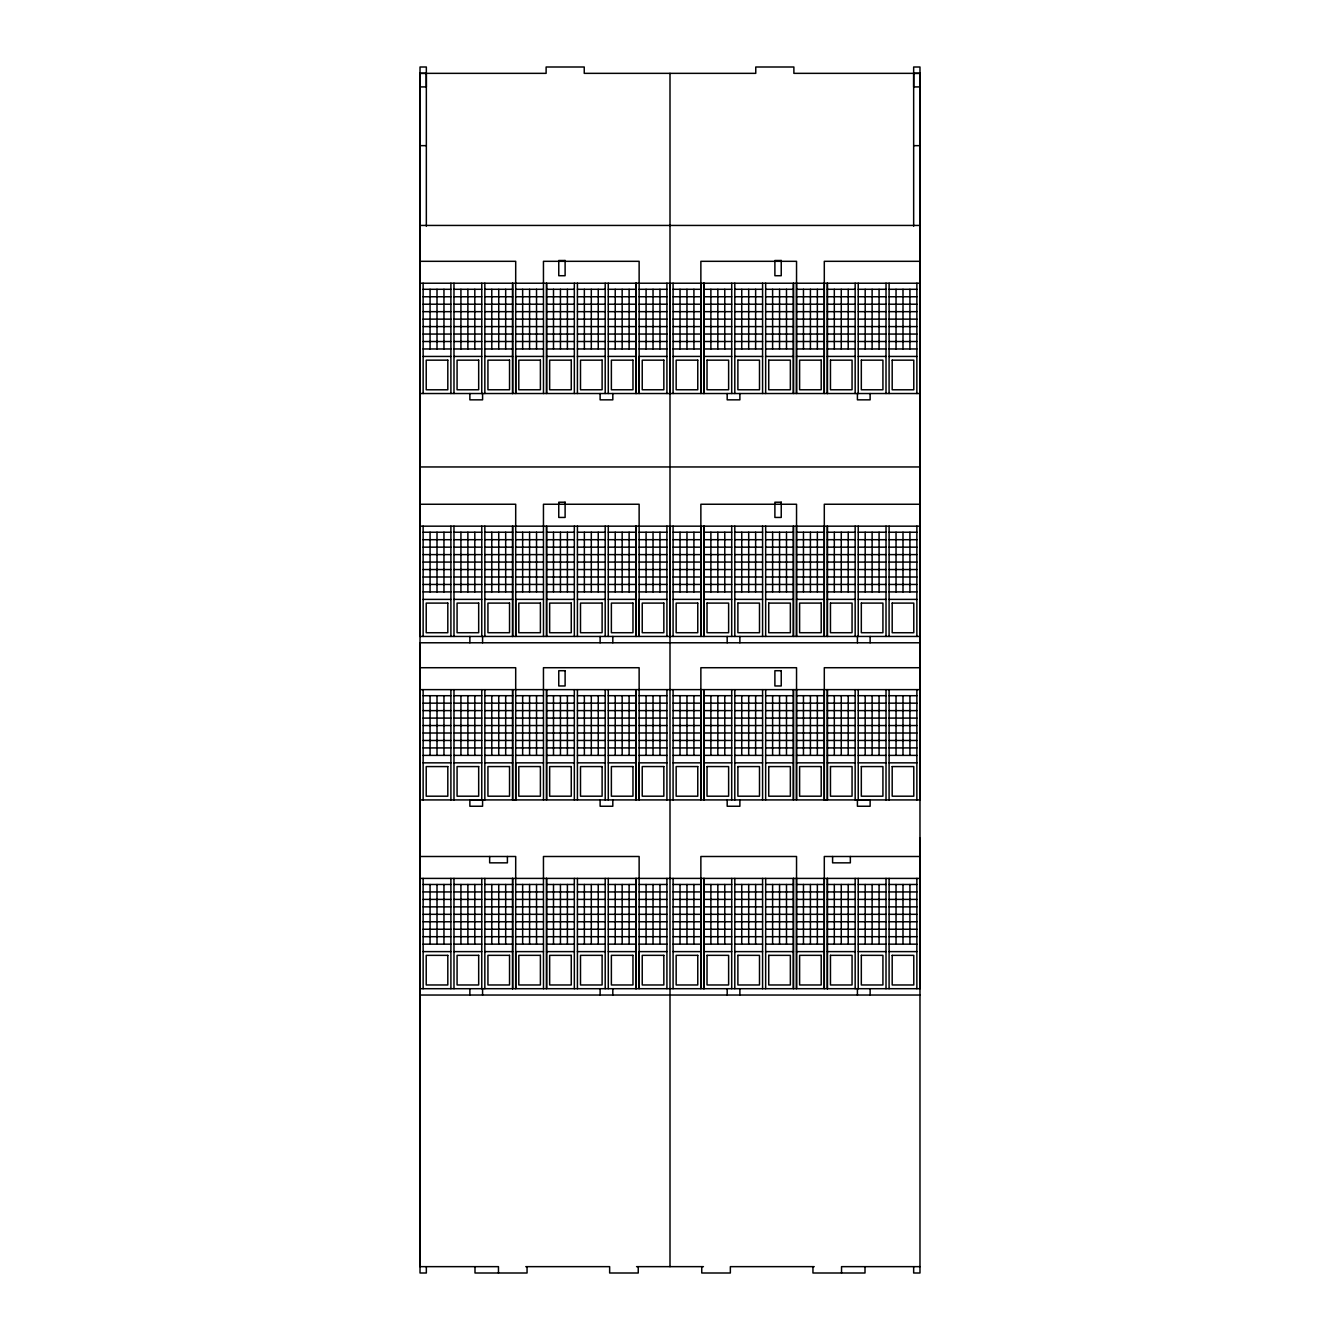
<?xml version="1.0" encoding="UTF-8"?>
<svg xmlns="http://www.w3.org/2000/svg" width="1340" height="1340" viewBox="0 0 1340 1340"><rect width="100%" height="100%" fill="white"/><g stroke="black" fill="none" stroke-linecap="round" stroke-linejoin="round"><path stroke-width="1.5" d="M426.338 145.658L420.023 145.658L420.006 73.348L546.117 73.348L546.117 67L584.24 67L584.24 73.348L755.76 73.348L755.76 67L793.883 67L793.883 73.348L919.977 73.348L919.96 393.524L420.04 393.524L420.023 157.299M420.023 429.42L420.023 474.092M420.023 364.128L420.023 322.036L420.023 634.088M420.023 227.75L420.023 84.805M420.023 198.153L420.023 144.62M420.023 350.209L420.023 309.356M512.617 799.913L512.617 689.631L512.634 799.913L827.383 799.913L827.383 689.631L827.383 799.913M420.04 799.93L515.716 799.913L515.699 762.845L543.487 762.845M670 636.45L670 526.151M670 393.508L670 283.209M710.887 944.147L710.887 884.467M710.887 755.375L710.887 695.694M710.887 591.912L710.887 532.231M710.887 348.97L710.887 289.289M717.821 755.375L717.838 695.694M717.821 591.912L717.838 532.231M717.821 348.97L717.838 289.289M717.821 944.147L717.838 884.467M724.773 944.147L724.773 884.467M724.773 755.375L724.773 695.694M724.773 591.912L724.773 532.231M724.773 348.97L724.773 289.289M731.707 988.686L731.724 878.404M731.707 799.93L731.724 689.631M731.707 636.45L731.724 526.168M731.707 393.508L731.724 283.226M734.806 988.686L734.806 878.404M734.806 799.93L734.806 689.631M734.806 636.45L734.806 526.168M734.806 393.508L734.806 283.226M741.74 944.147L741.757 884.467M741.74 755.392L741.757 695.711M741.74 591.912L741.757 532.231M741.74 348.97L741.757 289.289M748.692 944.147L748.692 884.467M748.692 755.392L748.692 695.711M748.692 591.912L748.692 532.231M748.692 348.97L748.692 289.289M755.626 944.147L755.643 884.467M755.626 755.392L755.643 695.711M755.626 591.912L755.643 532.231M755.626 348.97L755.643 289.289M762.577 988.702L762.577 878.404M762.577 799.93L762.577 689.631M762.577 636.45L762.577 526.168M762.577 393.508L762.577 283.226M765.659 988.702L765.676 878.404M765.659 799.93L765.676 689.631M765.659 636.45L765.676 526.168M765.659 393.508L765.676 283.226M772.611 944.164L772.611 884.484M772.611 755.392L772.611 695.711M772.611 591.912L772.611 532.231M772.611 348.97L772.611 289.289M779.545 348.97L779.562 289.289M779.545 944.164L779.562 884.484M779.545 755.392L779.562 695.711M779.545 591.912L779.562 532.231M786.496 755.392L786.496 695.711M786.496 591.912L786.496 532.231M786.496 348.97L786.496 289.289M786.496 944.164L786.496 884.484M919.977 249.642L919.96 799.93L824.284 799.913L824.301 667.722L919.977 667.722M834.318 944.147L834.318 884.467M834.318 755.375L834.318 695.694M834.318 591.912L834.318 532.231M834.318 348.97L834.318 289.289M841.269 944.147L841.269 884.467M841.269 755.375L841.269 695.694M841.269 591.912L841.269 532.231M841.269 348.97L841.269 289.289M848.203 591.912L848.22 532.231M848.203 348.97L848.22 289.289M848.203 944.147L848.22 884.467M848.203 755.375L848.22 695.694M855.155 988.686L855.155 878.404M855.155 799.93L855.155 689.631M855.155 636.45L855.155 526.168M855.155 393.508L855.155 283.226M858.236 988.686L858.236 878.404M858.236 799.93L858.236 689.631M858.236 636.45L858.236 526.168M858.236 393.508L858.236 283.226M865.188 944.147L865.188 884.467M865.188 755.392L865.188 695.711M865.188 591.912L865.188 532.231M865.188 348.97L865.188 289.289M872.122 944.147L872.122 884.467M872.122 755.392L872.122 695.711M872.122 591.912L872.122 532.231M872.122 348.97L872.122 289.289M879.074 944.147L879.074 884.467M879.074 755.392L879.074 695.711M879.074 591.912L879.074 532.231M879.074 348.97L879.074 289.289M886.008 988.702L886.025 878.404M886.008 799.93L886.025 689.631M886.008 636.45L886.025 526.168M886.008 393.508L886.025 283.226M889.09 988.702L889.107 878.404M889.09 799.93L889.107 689.631M889.09 636.45L889.107 526.168M889.09 393.508L889.107 283.226M896.041 944.164L896.041 884.484M896.041 755.392L896.041 695.711M896.041 591.912L896.041 532.231M896.041 348.97L896.041 289.289M902.993 944.164L902.993 884.484M902.993 755.392L902.993 695.711M902.993 591.912L902.993 532.231M902.993 348.97L902.993 289.289M909.927 348.97L909.927 289.289M909.927 944.164L909.927 884.484M909.927 755.392L909.927 695.711M909.927 591.912L909.927 532.231M916.861 799.93L916.878 689.631M916.861 636.45L916.878 526.168M916.861 393.508L916.878 283.226M916.861 988.702L916.878 878.404M919.977 422.401L919.96 636.45L420.04 636.45L420.023 422.401M919.977 838.17L919.96 988.702L420.04 988.702M919.977 106.698L919.977 227.75M919.977 469.352L919.977 527.625M919.994 73.348L913.679 73.365L913.662 86.916L920.01 86.916L919.994 73.348L920.01 86.916M913.662 145.658L919.977 145.658M420.023 225.438L919.977 225.438M420.023 261.317L515.699 261.317L515.716 393.508L515.699 356.423L543.487 356.423M919.977 261.317L824.301 261.317L824.284 393.508L824.301 283.209M420.023 283.226L919.977 283.226M423.122 289.289L450.893 289.289M453.975 289.289L481.764 289.289M484.845 289.289L512.617 289.289M515.699 289.289L543.487 289.289M546.553 289.289L574.324 289.289M577.423 289.289L605.194 289.289M608.276 289.289L636.048 289.289M639.146 289.289L666.918 289.289M673.082 289.289L700.854 289.289M703.952 289.289L731.724 289.289M734.806 289.289L762.577 289.289M765.676 289.289L793.447 289.289M796.513 289.289L824.301 289.289M827.383 289.289L855.155 289.289M858.236 289.289L886.025 289.289M889.107 289.289L916.878 289.289M423.122 296.76L450.893 296.76M453.992 296.76L481.764 296.743M484.845 296.743L512.617 296.743M515.699 296.743L543.487 296.743M546.553 296.76L574.341 296.76M577.423 296.76L605.194 296.743M608.276 296.743L636.048 296.743M639.146 296.743L666.918 296.743M673.082 296.743L700.854 296.743M703.952 296.743L731.724 296.743M734.806 296.743L762.577 296.76M765.659 296.76L793.447 296.76M796.513 296.743L824.301 296.743M827.383 296.743L855.155 296.743M858.236 296.743L886.008 296.76M889.107 296.76L916.878 296.76M423.122 304.214L450.893 304.214M453.992 304.214L481.764 304.214M484.845 304.214L512.617 304.214M515.699 304.214L543.487 304.214M546.553 304.214L574.341 304.214M577.423 304.214L605.194 304.214M608.276 304.214L636.048 304.214M639.146 304.214L666.918 304.214M673.082 304.214L700.854 304.214M703.952 304.214L731.724 304.214M734.806 304.214L762.577 304.214M765.659 304.214L793.447 304.214M796.513 304.214L824.301 304.214M827.383 304.214L855.155 304.214M858.236 304.214L886.008 304.214M889.107 304.214L916.878 304.214M423.122 311.667L450.893 311.667M453.992 311.667L481.764 311.667M484.845 311.667L512.617 311.667M515.699 311.667L543.487 311.667M546.553 311.667L574.341 311.667M577.423 311.667L605.194 311.667M608.276 311.667L636.048 311.667M639.146 311.667L666.918 311.667M673.082 311.667L700.854 311.667M703.952 311.667L731.724 311.667M734.806 311.667L762.577 311.667M765.659 311.667L793.447 311.667M796.513 311.667L824.301 311.667M827.383 311.667L855.155 311.667M858.236 311.667L886.008 311.667M889.107 311.667L916.878 311.667M423.122 319.138L450.893 319.138M453.992 319.138L481.764 319.138M484.845 319.138L512.617 319.121M515.699 319.121L543.487 319.121M546.553 319.138L574.341 319.138M577.423 319.138L605.194 319.138M608.276 319.138L636.048 319.121M639.146 319.121L666.918 319.121M673.082 319.121L700.854 319.121M703.952 319.121L731.724 319.138M734.806 319.138L762.577 319.138M765.659 319.138L793.447 319.138M796.513 319.121L824.301 319.121M827.383 319.121L855.155 319.138M858.236 319.138L886.008 319.138M889.107 319.138L916.878 319.138M423.122 326.591L450.893 326.591M453.992 326.591L481.764 326.591M484.845 326.591L512.617 326.591M515.699 326.591L543.487 326.591M546.553 326.591L574.341 326.591M577.423 326.591L605.194 326.591M608.276 326.591L636.065 326.591M639.146 326.591L666.918 326.591M673.082 326.591L700.854 326.591M703.936 326.591L731.724 326.591M734.806 326.591L762.577 326.591M765.659 326.591L793.447 326.591M796.513 326.591L824.301 326.591M827.383 326.591L855.155 326.591M858.236 326.591L886.008 326.591M889.107 326.591L916.878 326.591M423.122 334.062L450.893 334.062M453.992 334.045L481.764 334.045M484.845 334.045L512.617 334.045M515.699 334.045L543.487 334.045M546.553 334.062L574.341 334.062M577.423 334.045L605.194 334.045M608.276 334.045L636.065 334.045M639.146 334.045L666.918 334.045M673.082 334.045L700.854 334.045M703.936 334.045L731.724 334.045M734.806 334.045L762.577 334.045M765.659 334.062L793.447 334.062M796.513 334.045L824.301 334.045M827.383 334.045L855.155 334.045M858.236 334.045L886.008 334.045M889.107 334.062L916.878 334.062M423.122 341.516L450.893 341.516M453.992 341.516L481.764 341.516M484.845 341.516L512.617 341.516M515.699 341.516L543.487 341.516M546.569 341.516L574.341 341.516M577.423 341.516L605.194 341.516M608.276 341.516L636.065 341.516M639.146 341.516L666.918 341.516M673.082 341.516L700.854 341.516M703.936 341.516L731.724 341.516M734.806 341.516L762.577 341.516M765.659 341.516L793.431 341.516M796.513 341.516L824.301 341.516M827.383 341.516L855.155 341.516M858.236 341.516L886.008 341.516M889.107 341.516L916.878 341.516M423.122 348.97L450.91 348.97M453.992 348.97L481.764 348.97M484.845 348.97L512.617 348.97M515.699 348.97L543.487 348.97M546.569 348.97L574.341 348.97M577.423 348.97L605.194 348.97M608.276 348.97L636.065 348.97M639.146 348.97L666.918 348.97M673.082 348.97L700.854 348.97M703.936 348.97L731.724 348.97M734.806 348.97L762.577 348.97M765.659 348.97L793.431 348.97M796.513 348.97L824.301 348.97M827.383 348.97L855.155 348.97M858.236 348.97L886.008 348.97M889.09 348.97L916.878 348.97M423.122 356.44L450.91 356.44M453.992 356.44L481.764 356.423M484.845 356.423L512.617 356.423M546.569 356.44L574.341 356.44M577.423 356.44L605.194 356.423M608.276 356.423L636.065 356.423M666.918 356.423L639.146 356.423L639.146 393.508L639.13 261.317L543.454 261.317L543.487 393.524M673.082 356.423L700.854 356.423M703.936 356.423L731.724 356.423M734.806 356.423L762.577 356.44M765.659 356.44L793.431 356.44M796.513 356.423L824.301 356.423M827.383 356.423L855.155 356.423M858.236 356.423L886.008 356.44M889.09 356.44L916.878 356.44M420.023 466.956L919.977 466.956M420.023 504.259L515.699 504.242L515.716 636.45L515.699 599.365L543.487 599.365M919.977 504.259L824.301 504.242L824.284 636.45L824.301 526.151M420.023 526.168L919.977 526.168M423.122 532.231L450.893 532.231M453.975 532.231L481.764 532.231M484.845 532.231L512.617 532.231M515.699 532.231L543.487 532.231M546.553 532.231L574.324 532.231M577.423 532.231L605.194 532.231M608.276 532.231L636.048 532.231M639.146 532.231L666.918 532.231M673.082 532.231L700.854 532.231M703.952 532.231L731.724 532.231M734.806 532.231L762.577 532.231M765.676 532.231L793.447 532.231M796.513 532.231L824.301 532.231M827.383 532.231L855.155 532.231M858.236 532.231L886.025 532.231M889.107 532.231L916.878 532.231M423.122 539.702L450.893 539.702M453.992 539.702L481.764 539.685M484.845 539.685L512.617 539.685M515.699 539.685L543.487 539.685M546.553 539.702L574.341 539.702M577.423 539.702L605.194 539.685M608.276 539.685L636.048 539.685M639.146 539.685L666.918 539.685M673.082 539.685L700.854 539.685M703.952 539.685L731.724 539.685M734.806 539.685L762.577 539.702M765.659 539.702L793.447 539.702M796.513 539.685L824.301 539.685M827.383 539.685L855.155 539.685M858.236 539.685L886.008 539.702M889.107 539.702L916.878 539.702M423.122 547.156L450.893 547.156M453.992 547.156L481.764 547.156M484.845 547.156L512.617 547.156M515.699 547.156L543.487 547.156M546.553 547.156L574.341 547.156M577.423 547.156L605.194 547.156M608.276 547.156L636.048 547.156M639.146 547.156L666.918 547.156M673.082 547.156L700.854 547.156M703.952 547.156L731.724 547.156M734.806 547.156L762.577 547.156M765.659 547.156L793.447 547.156M796.513 547.156L824.301 547.156M827.383 547.156L855.155 547.156M858.236 547.156L886.008 547.156M889.107 547.156L916.878 547.156M423.122 554.609L450.893 554.609M453.992 554.609L481.764 554.609M484.845 554.609L512.617 554.609M515.699 554.609L543.487 554.609M546.553 554.609L574.341 554.609M577.423 554.609L605.194 554.609M608.276 554.609L636.048 554.609M639.146 554.609L666.918 554.609M673.082 554.609L700.854 554.609M703.952 554.609L731.724 554.609M734.806 554.609L762.577 554.609M765.659 554.609L793.447 554.609M796.513 554.609L824.301 554.609M827.383 554.609L855.155 554.609M858.236 554.609L886.008 554.609M889.107 554.609L916.878 554.609M423.122 562.08L450.893 562.08M453.992 562.08L481.764 562.08M484.845 562.063L512.617 562.063M827.383 562.063L855.155 562.063M858.236 562.08L886.008 562.08M889.107 562.08L916.878 562.08M515.699 562.063L543.487 562.063M546.553 562.08L574.341 562.08M577.423 562.08L605.194 562.08M608.276 562.063L636.048 562.063M639.146 562.063L666.918 562.063M673.082 562.063L700.854 562.063M703.952 562.063L731.724 562.063M734.806 562.08L762.577 562.08M765.659 562.08L793.447 562.08M796.513 562.063L824.301 562.063M423.122 569.534L450.893 569.534M453.992 569.534L481.764 569.534M484.845 569.534L512.617 569.534M515.699 569.534L543.487 569.534M546.553 569.534L574.341 569.534M577.423 569.534L605.194 569.534M608.276 569.534L636.065 569.534M639.146 569.534L666.918 569.534M673.082 569.534L700.854 569.534M703.936 569.534L731.724 569.534M734.806 569.534L762.577 569.534M765.659 569.534L793.447 569.534M796.513 569.534L824.301 569.534M827.383 569.534L855.155 569.534M858.236 569.534L886.008 569.534M889.107 569.534L916.878 569.534M423.122 577.004L450.893 576.987M453.992 576.987L481.764 576.987M484.845 576.987L512.617 576.987M515.699 576.987L543.487 576.987M546.553 577.004L574.341 576.987M577.423 576.987L605.194 576.987M608.276 576.987L636.065 576.987M639.146 576.987L666.918 576.987M673.082 576.987L700.854 576.987M703.936 576.987L731.724 576.987M734.806 576.987L762.577 576.987M765.659 576.987L793.447 577.004M796.513 576.987L824.301 576.987M827.383 576.987L855.155 576.987M858.236 576.987L886.008 576.987M889.107 576.987L916.878 577.004M423.122 584.458L450.893 584.458M453.992 584.458L481.764 584.458M484.845 584.458L512.617 584.441M515.699 584.441L543.487 584.441M546.569 584.458L574.341 584.458M577.423 584.458L605.194 584.458M608.276 584.458L636.065 584.441M639.146 584.441L666.918 584.441M673.082 584.441L700.854 584.441M703.936 584.441L731.724 584.458M734.806 584.458L762.577 584.458M765.659 584.458L793.431 584.458M796.513 584.441L824.301 584.441M827.383 584.441L855.155 584.458M858.236 584.458L886.008 584.458M889.107 584.458L916.878 584.458M423.122 591.912L450.91 591.912M453.992 591.912L481.764 591.912M484.845 591.912L512.617 591.912M515.699 591.912L543.487 591.912M546.569 591.912L574.341 591.912M577.423 591.912L605.194 591.912M608.276 591.912L636.065 591.912M639.146 591.912L666.918 591.912M673.082 591.912L700.854 591.912M703.936 591.912L731.724 591.912M734.806 591.912L762.577 591.912M765.659 591.912L793.431 591.912M796.513 591.912L824.301 591.912M827.383 591.912L855.155 591.912M858.236 591.912L886.008 591.912M889.09 591.912L916.878 591.912M423.122 599.382L450.91 599.382M453.992 599.382L481.764 599.365M484.845 599.365L512.617 599.365M546.569 599.382L574.341 599.382M577.423 599.382L605.194 599.365M608.276 599.365L636.065 599.365M666.918 599.365L639.146 599.365L639.146 636.45L639.13 504.242L543.454 504.259L543.487 636.45M673.082 599.365L700.854 599.365M703.936 599.365L731.724 599.365M734.806 599.365L762.577 599.382M765.659 599.382L793.431 599.382M796.513 599.365L824.301 599.365M827.383 599.365L855.155 599.365M858.236 599.365L886.008 599.382M889.09 599.382L916.878 599.382M919.977 642.781L420.023 642.781L420.023 1266.652L498.463 1266.652L498.463 1273M420.023 667.722L515.699 667.722L515.716 799.913M420.023 689.631L919.977 689.631M423.122 695.711L450.893 695.711M453.975 695.711L481.764 695.694M484.845 695.694L512.617 695.694M515.699 695.694L543.487 695.694M546.553 695.711L574.324 695.711M577.423 695.711L605.194 695.694M608.276 695.694L636.048 695.694M639.146 695.694L666.918 695.694M673.082 695.694L700.854 695.694M703.952 695.694L731.724 695.694M734.806 695.694L762.577 695.711M765.676 695.711L793.447 695.711M796.513 695.694L824.301 695.694M827.383 695.694L855.155 695.694M858.236 695.694L886.025 695.711M889.107 695.711L916.878 695.711M423.122 703.165L450.893 703.165M453.992 703.165L481.764 703.165M484.845 703.165L512.617 703.165M515.699 703.165L543.487 703.165M546.553 703.165L574.341 703.165M577.423 703.165L605.194 703.165M608.276 703.165L636.048 703.165M639.146 703.165L666.918 703.165M673.082 703.165L700.854 703.165M703.952 703.165L731.724 703.165M734.806 703.165L762.577 703.165M765.659 703.165L793.447 703.165M796.513 703.165L824.301 703.165M827.383 703.165L855.155 703.165M858.236 703.165L886.008 703.165M889.107 703.165L916.878 703.165M423.122 710.635L450.893 710.619M453.992 710.619L481.764 710.619M484.845 710.619L512.617 710.619M515.699 710.619L543.487 710.619M546.553 710.635L574.341 710.619M577.423 710.619L605.194 710.619M608.276 710.619L636.048 710.619M639.146 710.619L666.918 710.619M673.082 710.619L700.854 710.619M703.952 710.619L731.724 710.619M734.806 710.619L762.577 710.619M765.659 710.619L793.447 710.635M796.513 710.619L824.301 710.619M827.383 710.619L855.155 710.619M858.236 710.619L886.008 710.619M889.107 710.619L916.878 710.635M423.122 718.089L450.893 718.089M453.992 718.089L481.764 718.089M484.845 718.089L512.617 718.072M515.699 718.072L543.487 718.072M546.553 718.089L574.341 718.089M577.423 718.089L605.194 718.089M608.276 718.089L636.048 718.072M639.146 718.072L666.918 718.072M673.082 718.072L700.854 718.072M703.952 718.072L731.724 718.089M734.806 718.089L762.577 718.089M765.659 718.089L793.447 718.089M796.513 718.072L824.301 718.072M827.383 718.072L855.155 718.089M858.236 718.089L886.008 718.089M889.107 718.089L916.878 718.089M423.122 725.543L450.893 725.543M453.992 725.543L481.764 725.543M484.845 725.543L512.617 725.543M515.699 725.543L543.487 725.543M546.553 725.543L574.341 725.543M577.423 725.543L605.194 725.543M608.276 725.543L636.048 725.543M639.146 725.543L666.918 725.543M673.082 725.543L700.854 725.543M703.952 725.543L731.724 725.543M734.806 725.543L762.577 725.543M765.659 725.543L793.447 725.543M796.513 725.543L824.301 725.543M827.383 725.543L855.155 725.543M858.236 725.543L886.008 725.543M889.107 725.543L916.878 725.543M423.122 733.014L450.893 733.014M453.992 733.014L481.764 732.997M484.845 732.997L512.617 732.997M515.699 732.997L543.487 732.997M546.553 733.014L574.341 733.014M577.423 733.014L605.194 732.997M608.276 732.997L636.065 732.997M639.146 732.997L666.918 732.997M673.082 732.997L700.854 732.997M703.936 732.997L731.724 732.997M734.806 732.997L762.577 733.014M765.659 733.014L793.447 733.014M796.513 732.997L824.301 732.997M827.383 732.997L855.155 732.997M858.236 732.997L886.008 733.014M889.107 733.014L916.878 733.014M423.122 740.467L450.893 740.467M453.992 740.467L481.764 740.467M484.845 740.467L512.617 740.467M827.383 740.467L855.155 740.467M858.236 740.467L886.008 740.467M889.107 740.467L916.878 740.467M515.699 740.467L543.487 740.467M546.553 740.467L574.341 740.467M577.423 740.467L605.194 740.467M608.276 740.467L636.065 740.467M639.146 740.467L666.918 740.467M673.082 740.467L700.854 740.467M703.936 740.467L731.724 740.467M734.806 740.467L762.577 740.467M765.659 740.467L793.447 740.467M796.513 740.467L824.301 740.467M423.122 747.921L450.893 747.921M453.992 747.921L481.764 747.921M484.845 747.921L512.617 747.921M515.699 747.921L543.487 747.921M546.569 747.921L574.341 747.921M577.423 747.921L605.194 747.921M608.276 747.921L636.065 747.921M639.146 747.921L666.918 747.921M673.082 747.921L700.854 747.921M703.936 747.921L731.724 747.921M734.806 747.921L762.577 747.921M765.659 747.921L793.431 747.921M796.513 747.921L824.301 747.921M827.383 747.921L855.155 747.921M858.236 747.921L886.008 747.921M889.107 747.921L916.878 747.921M423.122 755.392L450.91 755.392M453.992 755.392L481.764 755.392M484.845 755.392L512.617 755.375M515.699 755.375L543.487 755.375M546.569 755.392L574.341 755.392M577.423 755.392L605.194 755.392M608.276 755.392L636.065 755.375M639.146 755.375L666.918 755.375M673.082 755.375L700.854 755.375M703.936 755.375L731.724 755.392M734.806 755.392L762.577 755.392M765.659 755.392L793.431 755.392M796.513 755.375L824.301 755.375M827.383 755.375L855.155 755.392M858.236 755.392L886.008 755.392M889.09 755.392L916.878 755.392M423.122 762.845L450.91 762.845M453.992 762.845L481.764 762.845M484.845 762.845L512.617 762.845M546.569 762.845L574.341 762.845M577.423 762.845L605.194 762.845M608.276 762.845L636.065 762.845M666.918 762.845L639.146 762.845L639.146 799.913L639.13 667.722L543.454 667.722L543.487 799.93M673.082 762.845L700.854 762.845M703.936 762.845L731.724 762.845M734.806 762.845L762.577 762.845M765.659 762.845L793.431 762.845M796.513 762.845L824.301 762.845M827.383 762.845L855.155 762.845M858.236 762.845L886.008 762.845M889.09 762.845L916.878 762.845M420.023 856.495L515.699 856.495L515.716 988.686L515.699 951.618L543.487 951.618M919.977 856.495L824.301 856.495L824.284 988.686L824.301 878.404M420.023 878.404L919.977 878.404M423.122 884.484L450.893 884.467M453.975 884.467L481.764 884.467M484.845 884.467L512.617 884.467M515.699 884.467L543.487 884.467M546.553 884.484L574.324 884.467M577.423 884.467L605.194 884.467M608.276 884.467L636.048 884.467M639.146 884.467L666.918 884.467M673.082 884.467L700.854 884.467M703.952 884.467L731.724 884.467M734.806 884.467L762.577 884.467M765.676 884.467L793.447 884.484M796.513 884.467L824.301 884.467M827.383 884.467L855.155 884.467M858.236 884.467L886.025 884.467M889.107 884.467L916.878 884.484M423.122 891.938L450.893 891.938M453.992 891.938L481.764 891.938M484.845 891.938L512.617 891.938M515.699 891.921L543.487 891.921M546.553 891.938L574.341 891.938M577.423 891.938L605.194 891.938M608.276 891.938L636.048 891.938M639.146 891.921L666.918 891.921M673.082 891.921L700.854 891.921M703.952 891.938L731.724 891.938M734.806 891.938L762.577 891.938M765.659 891.938L793.447 891.938M796.513 891.921L824.301 891.921M827.383 891.938L855.155 891.938M858.236 891.938L886.008 891.938M889.107 891.938L916.878 891.938M423.122 899.391L450.893 899.391M453.992 899.391L481.764 899.391M484.845 899.391L512.617 899.391M515.699 899.391L543.487 899.391M546.553 899.391L574.341 899.391M577.423 899.391L605.194 899.391M608.276 899.391L636.048 899.391M639.146 899.391L666.918 899.391M673.082 899.391L700.854 899.391M703.952 899.391L731.724 899.391M734.806 899.391L762.577 899.391M765.659 899.391L793.447 899.391M796.513 899.391L824.301 899.391M827.383 899.391L855.155 899.391M858.236 899.391L886.008 899.391M889.107 899.391L916.878 899.391M423.122 906.862L450.893 906.862M453.992 906.862L481.764 906.845M484.845 906.845L512.617 906.845M515.699 906.845L543.487 906.845M546.553 906.862L574.341 906.862M577.423 906.862L605.194 906.845M608.276 906.845L636.048 906.845M639.146 906.845L666.918 906.845M673.082 906.845L700.854 906.845M703.952 906.845L731.724 906.845M734.806 906.845L762.577 906.862M765.659 906.862L793.447 906.862M796.513 906.845L824.301 906.845M827.383 906.845L855.155 906.845M858.236 906.845L886.008 906.862M889.107 906.862L916.878 906.862M423.122 914.316L450.893 914.316M453.992 914.316L481.764 914.316M484.845 914.316L512.617 914.316M515.699 914.316L543.487 914.316M546.553 914.316L574.341 914.316M577.423 914.316L605.194 914.316M608.276 914.316L636.048 914.316M639.146 914.316L666.918 914.316M673.082 914.316L700.854 914.316M703.952 914.316L731.724 914.316M734.806 914.316L762.577 914.316M765.659 914.316L793.447 914.316M796.513 914.316L824.301 914.316M827.383 914.316L855.155 914.316M858.236 914.316L886.008 914.316M889.107 914.316L916.878 914.316M423.122 921.786L450.893 921.769M453.992 921.769L481.764 921.769M484.845 921.769L512.617 921.769M515.699 921.769L543.487 921.769M546.553 921.786L574.341 921.769M577.423 921.769L605.194 921.769M608.276 921.769L636.065 921.769M639.146 921.769L666.918 921.769M673.082 921.769L700.854 921.769M703.936 921.769L731.724 921.769M734.806 921.769L762.577 921.769M765.659 921.769L793.447 921.786M796.513 921.769L824.301 921.769M827.383 921.769L855.155 921.769M858.236 921.769L886.008 921.769M889.107 921.769L916.878 921.786M423.122 929.24L450.893 929.24M453.992 929.24L481.764 929.24M484.845 929.24L512.617 929.223M515.699 929.223L543.487 929.223M546.553 929.24L574.341 929.24M577.423 929.24L605.194 929.24M608.276 929.24L636.065 929.223M639.146 929.223L666.918 929.223M673.082 929.223L700.854 929.223M703.936 929.223L731.724 929.24M734.806 929.24L762.577 929.24M765.659 929.24L793.447 929.24M796.513 929.223L824.301 929.223M827.383 929.223L855.155 929.24M858.236 929.24L886.008 929.24M889.107 929.24L916.878 929.24M423.122 936.694L450.893 936.694M453.992 936.694L481.764 936.694M484.845 936.694L512.617 936.694M515.699 936.694L543.487 936.694M546.569 936.694L574.341 936.694M577.423 936.694L605.194 936.694M608.276 936.694L636.065 936.694M639.146 936.694L666.918 936.694M673.082 936.694L700.854 936.694M703.936 936.694L731.724 936.694M734.806 936.694L762.577 936.694M765.659 936.694L793.431 936.694M796.513 936.694L824.301 936.694M827.383 936.694L855.155 936.694M858.236 936.694L886.008 936.694M889.107 936.694L916.878 936.694M423.122 944.164L450.91 944.164M453.992 944.164L481.764 944.147M484.845 944.147L512.617 944.147M515.699 944.147L543.487 944.147M546.569 944.164L574.341 944.164M577.423 944.164L605.194 944.147M608.276 944.147L636.065 944.147M639.146 944.147L666.918 944.147M673.082 944.147L700.854 944.147M703.936 944.147L731.724 944.147M734.806 944.147L762.577 944.164M765.659 944.164L793.431 944.164M796.513 944.147L824.301 944.147M827.383 944.147L855.155 944.147M858.236 944.147L886.008 944.164M889.09 944.164L916.878 944.164M423.122 951.618L450.91 951.618M453.992 951.618L481.764 951.618M484.845 951.618L512.617 951.618M546.569 951.618L574.341 951.618M577.423 951.618L605.194 951.618M608.276 951.618L636.065 951.618M666.918 951.618L639.146 951.618L639.146 988.686L639.13 856.495L543.454 856.495L543.487 988.702M673.082 951.618L700.854 951.618M703.936 951.618L731.724 951.618M734.806 951.618L762.577 951.618M765.659 951.618L793.431 951.618M796.513 951.618L824.301 951.618M827.383 951.618L855.155 951.618M858.236 951.618L886.008 951.618M889.09 951.618L916.878 951.618M420.023 995.034L919.977 995.034M525.766 1266.652L609.65 1266.652L609.65 1273L638.242 1273L638.242 1266.652M636.55 1266.652L703.45 1266.652M814.234 1266.652L730.35 1266.652L730.35 1273L701.758 1273L701.758 1266.652M919.977 1266.652L841.537 1266.652L841.537 1273M420.023 469.352L420.023 469.988M919.977 359.941L919.977 364.128M919.977 602.916L919.977 634.088M919.977 144.62L919.977 198.153M919.977 322.036L919.977 362.889M913.662 226.175L913.662 67L919.977 67L919.977 1273L913.662 1273L913.662 1266.652M870.129 393.524L870.129 399.839L857.416 399.839L857.416 393.524M870.129 636.45L870.129 642.781M870.129 988.702L870.129 995.034M865.003 1266.652L865.003 1273L812.944 1273L812.944 1266.652M857.416 636.45L857.416 642.781M857.416 988.702L857.416 995.034M850.347 856.495L850.347 862.843L832.592 862.843L832.592 856.495M824.301 689.631L824.301 799.913M817.35 289.289L817.35 348.97M817.35 532.231L817.35 591.912M817.35 695.694L817.35 755.375M817.35 884.467L817.35 944.147M810.415 289.289L810.415 348.97M810.415 532.231L810.415 591.912M810.415 695.694L810.415 755.375M810.415 884.467L810.415 944.147M803.464 289.289L803.464 348.97M803.464 532.231L803.464 591.912M803.464 695.694L803.464 755.375M803.464 884.467L803.464 944.147M796.513 283.209L796.513 393.508L796.546 261.317L700.87 261.317L700.854 393.508L700.854 283.209M796.513 526.151L796.513 636.45L796.546 504.259L700.87 504.242L700.854 636.45L700.854 526.151M796.513 689.631L796.513 799.913L796.546 667.722L700.87 667.722L700.854 799.913L700.854 689.631M796.513 878.404L796.513 988.686L796.546 856.495L700.87 856.495L700.854 988.686L700.854 878.404M739.881 393.524L739.881 399.839L727.184 399.839L727.184 393.524M739.881 636.45L739.881 642.781M739.881 799.93L739.881 806.245L727.184 806.245L727.184 799.93M739.881 988.702L739.881 995.034M727.184 636.45L727.184 642.781M727.184 988.702L727.184 995.034M693.919 289.289L693.919 348.97M693.919 532.231L693.919 591.912M693.919 695.694L693.919 755.375M693.919 884.467L693.919 944.147M686.968 289.289L686.968 348.97M686.968 532.231L686.968 591.912M686.968 695.694L686.968 755.375M686.968 884.467L686.968 944.147M680.033 289.289L680.033 348.97M680.033 532.231L680.033 591.912M680.033 695.694L680.033 755.375M680.033 884.467L680.033 944.147M673.082 283.209L673.082 393.508M673.082 526.151L673.082 636.45M673.082 689.631L673.082 799.913M673.082 878.404L673.082 988.686M670 73.348L670 1266.652M666.918 283.209L666.918 393.508M666.918 526.151L666.918 636.45M666.918 689.631L666.918 799.913M666.918 878.404L666.918 988.686M659.967 289.289L659.967 348.97M659.967 532.231L659.967 591.912M659.967 695.694L659.967 755.375M659.967 884.467L659.967 944.147M653.032 289.289L653.032 348.97M653.032 532.231L653.032 591.912M653.032 695.694L653.032 755.375M653.032 884.467L653.032 944.147M646.081 289.289L646.081 348.97M646.081 532.231L646.081 591.912M646.081 695.694L646.081 755.375M646.081 884.467L646.081 944.147M629.113 289.289L629.113 348.97M629.113 532.231L629.113 591.912M629.113 695.694L629.113 755.375M629.113 884.467L629.113 944.147M622.162 289.289L622.179 348.97M622.162 532.231L622.179 591.912M622.162 695.694L622.179 755.375M622.162 884.467L622.179 944.147M615.228 289.289L615.228 348.97M615.228 532.231L615.228 591.912M615.228 695.694L615.228 755.375M615.228 884.467L615.228 944.147M612.816 393.524L612.816 399.839L600.119 399.839L600.119 393.524M612.816 636.45L612.816 642.781M612.816 799.93L612.816 806.245L600.119 806.245L600.119 799.93M612.816 988.702L612.816 995.034M608.276 283.226L608.293 393.508M608.276 526.168L608.293 636.45M608.276 689.631L608.293 799.93M608.276 878.404L608.293 988.686M605.194 283.226L605.194 393.508M605.194 526.168L605.194 636.45M605.194 689.631L605.194 799.93M605.194 878.404L605.194 988.686M600.119 636.45L600.119 642.781M600.119 988.702L600.119 995.034M598.243 289.289L598.26 348.97M598.243 532.231L598.26 591.912M598.243 695.711L598.26 755.392M598.243 884.467L598.26 944.147M591.308 289.289L591.308 348.97M591.308 532.231L591.308 591.912M591.308 695.711L591.308 755.392M591.308 884.467L591.308 944.147M584.357 289.289L584.374 348.97M584.357 532.231L584.374 591.912M584.357 695.711L584.374 755.392M584.357 884.467L584.374 944.147M577.423 283.226L577.423 393.508M577.423 526.168L577.423 636.45M577.423 689.631L577.423 799.93M577.423 878.404L577.423 988.702M574.324 283.226L574.341 393.508M574.324 526.168L574.341 636.45M574.324 689.631L574.341 799.93M574.324 878.404L574.341 988.702M567.389 289.289L567.389 348.97M567.389 532.231L567.389 591.912M567.389 695.711L567.389 755.392M567.389 884.484L567.389 944.164M560.438 289.289L560.455 348.97M560.438 532.231L560.455 591.912M560.438 695.711L560.455 755.392M560.438 884.484L560.455 944.164M553.504 289.289L553.504 348.97M553.504 532.231L553.504 591.912M553.504 695.711L553.504 755.392M553.504 884.484L553.504 944.164M536.536 289.289L536.536 348.97M536.536 532.231L536.536 591.912M536.536 695.694L536.536 755.375M536.536 884.467L536.536 944.147M529.585 289.289L529.585 348.97M529.585 532.231L529.585 591.912M529.585 695.694L529.585 755.375M529.585 884.467L529.585 944.147M527.056 1266.652L527.056 1273L474.996 1273L474.996 1266.652M522.65 289.289L522.65 348.97M522.65 532.231L522.65 591.912M522.65 695.694L522.65 755.375M522.65 884.467L522.65 944.147M507.408 856.495L507.408 862.843L489.653 862.843L489.653 856.495M505.682 289.289L505.682 348.97M505.682 532.231L505.682 591.912M505.682 695.694L505.682 755.375M505.682 884.467L505.682 944.147M498.731 289.289L498.731 348.97M498.731 532.231L498.731 591.912M498.731 695.694L498.731 755.375M498.731 884.467L498.731 944.147M491.78 289.289L491.797 348.97M491.78 532.231L491.797 591.912M491.78 695.694L491.797 755.375M491.78 884.467L491.797 944.147M484.845 283.226L484.845 393.508M484.845 526.168L484.845 636.45M484.845 689.631L484.845 799.93M484.845 878.404L484.845 988.686M482.584 393.524L482.584 399.839L469.871 399.839L469.871 393.524M482.584 636.45L482.584 642.781M482.584 988.702L482.584 995.034M481.764 283.226L481.764 393.508M481.764 526.168L481.764 636.45M481.764 689.631L481.764 799.93M481.764 878.404L481.764 988.686M474.812 289.289L474.812 348.97M474.812 532.231L474.812 591.912M474.812 695.711L474.812 755.392M474.812 884.467L474.812 944.147M469.871 636.45L469.871 642.781M469.871 988.702L469.871 995.034M467.878 289.289L467.878 348.97M467.878 532.231L467.878 591.912M467.878 695.711L467.878 755.392M467.878 884.467L467.878 944.147M460.927 289.289L460.927 348.97M460.927 532.231L460.927 591.912M460.927 695.711L460.927 755.392M460.927 884.467L460.927 944.147M453.975 283.226L453.992 393.508M453.975 526.168L453.992 636.45M453.975 689.631L453.992 799.93M453.975 878.404L453.992 988.702M450.893 283.226L450.91 393.508M450.893 526.168L450.91 636.45M450.893 689.631L450.91 799.93M450.893 878.404L450.91 988.702M443.959 289.289L443.959 348.97M443.959 532.231L443.959 591.912M443.959 695.711L443.959 755.392M443.959 884.484L443.959 944.164M437.007 289.289L437.007 348.97M437.007 532.231L437.007 591.912M437.007 695.711L437.007 755.392M437.007 884.484L437.007 944.164M430.073 289.289L430.073 348.97M430.073 532.231L430.073 591.912M430.073 695.711L430.073 755.392M430.073 884.484L430.073 944.164M426.338 226.175L426.338 67L420.023 67L420.023 1273L426.338 1273L426.338 1266.652M423.122 283.226L423.139 393.508M423.122 526.168L423.139 636.45M423.122 689.631L423.139 799.93M423.122 878.404L423.139 988.702M512.617 878.404L512.617 988.686L512.617 878.404M512.617 526.151L512.617 636.45L512.617 526.151M512.617 283.209L512.617 393.508L512.617 283.209M546.569 878.404L546.569 988.686L546.553 878.404M546.569 689.631L546.569 799.913L546.553 689.631M546.569 526.151L546.569 636.45L546.553 526.168M546.569 283.209L546.569 393.508L546.553 283.226M636.048 878.404L636.048 988.686L636.048 878.404M636.048 689.631L636.048 799.913L636.048 689.631M636.048 526.151L636.048 636.45L636.048 526.151M636.048 283.209L636.048 393.508L636.048 283.209M703.952 878.404L703.936 988.686L703.952 878.404M703.952 689.631L703.936 799.913L703.952 689.631M703.952 526.151L703.936 636.45L703.952 526.151M703.952 283.209L703.936 393.508L703.952 283.209M707.034 955.336L707.018 984.967L728.625 984.967L728.625 955.336L707.034 955.336M707.034 766.564L707.018 796.194L728.625 796.194L728.625 766.581L707.034 766.564M707.034 603.101L707.018 632.715L728.625 632.715L728.625 603.101L707.034 603.101M707.034 360.159L707.018 389.772L728.625 389.772L728.625 360.159L707.034 360.159M737.888 955.336L737.888 984.967L759.495 984.967L759.495 955.353L737.888 955.336M737.888 766.581L737.888 796.194L759.495 796.194L759.495 766.581L737.888 766.581M737.888 603.101L737.888 632.715L759.495 632.731L759.495 603.101L737.888 603.101M737.888 360.159L737.888 389.772L759.495 389.789L759.495 360.159L737.888 360.159M768.741 955.353L768.741 984.967L790.349 984.967L790.349 955.353L768.741 955.353M768.741 766.581L768.741 796.194L790.349 796.194L790.349 766.581L768.741 766.581M768.741 603.101L768.741 632.731L790.349 632.731L790.349 603.101L768.741 603.101M768.741 360.159L768.741 389.789L790.349 389.789L790.349 360.159L768.741 360.159M793.447 878.404L793.431 988.702L793.431 878.404M793.447 689.631L793.431 799.93L793.431 689.631M793.447 526.168L793.431 636.45L793.431 526.151M793.447 283.226L793.431 393.508L793.431 283.209M827.383 878.404L827.366 988.686L827.383 878.404M827.383 526.151L827.366 636.45L827.383 526.151M827.383 283.209L827.366 393.508L827.383 283.209M830.465 955.336L830.465 984.967L852.056 984.967L852.072 955.336L830.465 955.336M830.465 766.564L830.465 796.194L852.056 796.194L852.072 766.581L830.465 766.564M830.465 603.101L830.465 632.715L852.056 632.715L852.072 603.101L830.465 603.101M830.465 360.159L830.465 389.772L852.056 389.772L852.072 360.159L830.465 360.159M861.319 766.581L861.319 796.194L882.926 796.194L882.926 766.581L861.319 766.581M861.319 603.101L861.319 632.715L882.926 632.731L882.926 603.101L861.319 603.101M861.319 360.159L861.319 389.772L882.926 389.789L882.926 360.159L861.319 360.159M861.319 955.336L861.319 984.967L882.926 984.967L882.926 955.353L861.319 955.336M892.189 955.353L892.189 984.967L913.779 984.967L913.779 955.353L892.189 955.353M892.189 766.581L892.189 796.194L913.779 796.194L913.779 766.581L892.189 766.581M892.189 603.101L892.189 632.731L913.779 632.731L913.779 603.101L892.189 603.101M892.189 360.159L892.189 389.789L913.779 389.789L913.779 360.159L892.189 360.159M420.023 73.348L419.99 86.916L426.338 86.916L426.321 73.365L420.006 73.348M565.111 260.496L558.763 260.496L558.763 275.722L565.111 275.722L565.111 260.496M781.237 260.496L774.889 260.496L774.889 275.722L781.237 275.722L781.237 260.496M447.811 360.159L426.221 360.159L426.221 389.789L447.811 389.789L447.811 360.159M478.681 360.159L457.074 360.159L457.074 389.789L478.681 389.772L478.681 360.159M509.535 360.159L487.928 360.159L487.944 389.772L509.535 389.772L509.535 360.159M540.389 360.159L518.798 360.159L518.798 389.772L540.389 389.772L540.389 360.159M571.259 360.159L549.651 360.159L549.651 389.789L571.259 389.789L571.259 360.159M602.112 360.159L580.505 360.159L580.505 389.789L602.112 389.772L602.112 360.159M632.966 360.159L611.375 360.159L611.375 389.772L632.982 389.772L632.966 360.159M663.836 360.159L642.229 360.159L642.229 389.772L663.836 389.772L663.836 360.159M697.771 360.159L676.164 360.159L676.164 389.772L697.771 389.772L697.771 360.159M821.202 360.159L799.611 360.159L799.611 389.772L821.202 389.772L821.202 360.159M565.111 502.215L558.763 502.215L558.763 517.441L565.111 517.441L565.111 502.215M781.237 502.215L774.889 502.215L774.889 517.441L781.237 517.441L781.237 502.215M447.811 603.101L426.221 603.101L426.221 632.731L447.811 632.731L447.811 603.101M478.681 603.101L457.074 603.101L457.074 632.731L478.681 632.715L478.681 603.101M509.535 603.101L487.928 603.101L487.944 632.715L509.535 632.715L509.535 603.101M540.389 603.101L518.798 603.101L518.798 632.715L540.389 632.715L540.389 603.101M571.259 603.101L549.651 603.101L549.651 632.731L571.259 632.731L571.259 603.101M602.112 603.101L580.505 603.101L580.505 632.731L602.112 632.715L602.112 603.101M632.966 603.101L611.375 603.101L611.375 632.715L632.982 632.715L632.966 603.101M663.836 603.101L642.229 603.101L642.229 632.715L663.836 632.715L663.836 603.101M697.771 603.101L676.164 603.101L676.164 632.715L697.771 632.715L697.771 603.101M821.202 603.101L799.611 603.101L799.611 632.715L821.202 632.715L821.202 603.101M565.111 670.72L558.763 670.72L558.763 685.963L565.111 685.963L565.111 670.72M781.237 670.72L774.889 670.72L774.889 685.963L781.237 685.963L781.237 670.72M447.811 766.581L426.221 766.581L426.221 796.194L447.811 796.194L447.811 766.581M478.681 766.581L457.074 766.581L457.074 796.194L478.681 796.194L478.681 766.581M509.535 766.564L487.928 766.581L487.944 796.194L509.535 796.194L509.535 766.564M540.389 766.564L518.798 766.564L518.798 796.194L540.389 796.194L540.389 766.564M571.259 766.581L549.651 766.581L549.651 796.194L571.259 796.194L571.259 766.581M602.112 766.581L580.505 766.581L580.505 796.194L602.112 796.194L602.112 766.581M632.966 766.564L611.375 766.581L611.375 796.194L632.982 796.194L632.966 766.564M663.836 766.564L642.229 766.564L642.229 796.194L663.836 796.194L663.836 766.564M697.771 766.564L676.164 766.564L676.164 796.194L697.771 796.194L697.771 766.564M821.202 766.564L799.611 766.564L799.611 796.194L821.202 796.194L821.202 766.564M482.584 799.93L469.871 799.93L469.871 806.245L482.584 806.245L482.584 799.93M870.129 799.93L857.416 799.93L857.416 806.245L870.129 806.245L870.129 799.93M447.811 955.353L426.221 955.353L426.221 984.967L447.811 984.967L447.811 955.353M478.681 955.336L457.074 955.353L457.074 984.967L478.681 984.967L478.681 955.336M509.535 955.336L487.928 955.336L487.944 984.967L509.535 984.967L509.535 955.336M540.389 955.336L518.798 955.336L518.798 984.967L540.389 984.967L540.389 955.336M571.259 955.353L549.651 955.353L549.651 984.967L571.259 984.967L571.259 955.353M602.112 955.336L580.505 955.353L580.505 984.967L602.112 984.967L602.112 955.336M632.966 955.336L611.375 955.336L611.375 984.967L632.982 984.967L632.966 955.336M663.836 955.336L642.229 955.336L642.229 984.967L663.836 984.967L663.836 955.336M697.771 955.336L676.164 955.336L676.164 984.967L697.771 984.967L697.771 955.336M821.202 955.336L799.611 955.336L799.611 984.967L821.202 984.967L821.202 955.336"/></g></svg>
